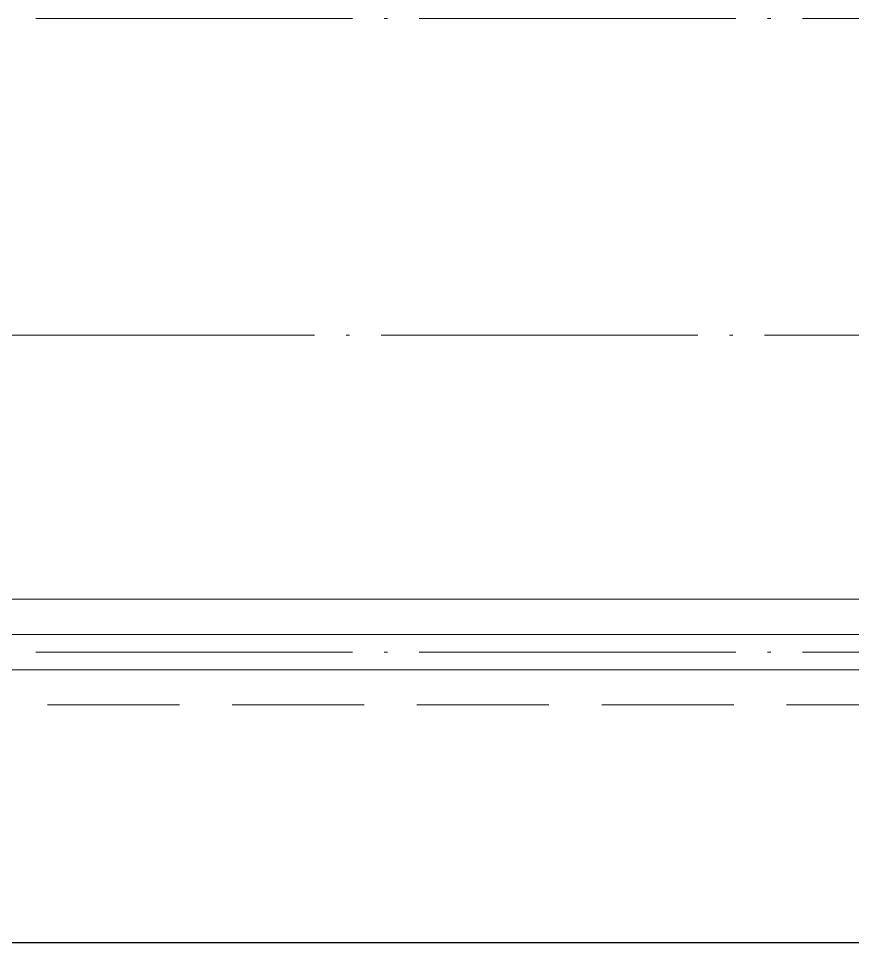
# Model space of a CAD drawing. Extents: x 27938 to 983267, y -209821 to 1628073.
# Drawn here: x 700712 to 702292, y 518690 to 520440 of the extents above; entities that cross this region are included whole.
import ezdxf

# ---------------------------------------------------------------- set-up
doc = ezdxf.new("R2010")
doc.units = 0
doc.header["$LTSCALE"] = 1000
doc.header["$MEASUREMENT"] = 0
doc.linetypes.add('DASH', pattern=[0.35, 0.25, -0.1])
doc.linetypes.add('DOTE', pattern=[2.42, 2, -0.2, 0.02, -0.2])
doc.layers.add('3.5方案汇报，与郭总、侯月琴确定户型_t8$0$2020.03.04 -1安徽标准化洋房户型(UA）_t8_t8$0$看线', color=154, linetype='Continuous')
doc.layers.add('看线', color=251, linetype='Continuous')
for name, color, linetype, lineweight in [('DOTE', 19, 'DOTE', 9), ('平面-栏杆', 135, 'Continuous', 15), ('平面-看线', 45, 'Continuous', 15)]:
    doc.layers.add(name, color=color, linetype=linetype, lineweight=lineweight)

# ---------------------------------------------------------------- blocks, each defined once
blk = doc.blocks.new('GFDGDGRDGRDG')
at = {"layer": 'DOTE', "linetype": 'DOTE', "ltscale": 0.3}
for p, q in [((573593.7, 363758.3), (626393.7, 363758.3)), ((626393.7, 363158.3), (573593.7, 363158.3)), ((573593.7, 362558.3), (626393.7, 362558.3))]:
    blk.add_line(p, q, dxfattribs=at)

msp = doc.modelspace()

# ---------------------------------------------------------------- linework, layer by layer
at = {"layer": '平面-栏杆'}
for points in [[(698666.6, 519273.8), (703166.6, 519273.8)], [(698666.6, 519207.1), (703166.6, 519207.1)]]:
    msp.add_lwpolyline(points, dxfattribs=at)
at = {"layer": '平面-看线'}
msp.add_lwpolyline([(698666.6, 519340.4), (703166.6, 519340.4)], dxfattribs=at)
at = {"layer": '平面-看线', "linetype": 'DASH'}
msp.add_lwpolyline([(698666.6, 519140.4), (703166.6, 519140.4)], dxfattribs=at)
at = {"layer": '看线', "color": 201}
msp.add_lwpolyline([(684766.6, 520190.4), (684766.6, 518690.4), (704466.6, 518690.4), (704466.6, 520190.4), (706816.6, 520190.4)], dxfattribs=at)

# ---------------------------------------------------------------- block references
at = {"layer": '3.5方案汇报，与郭总、侯月琴确定户型_t8$0$2020.03.04 -1安徽标准化洋房户型(UA）_t8_t8$0$看线', "ltscale": 10}
msp.add_blockref('GFDGDGRDGRDG', (106822.9, 156682.1), dxfattribs=at)

doc.saveas('drawing.dxf')
